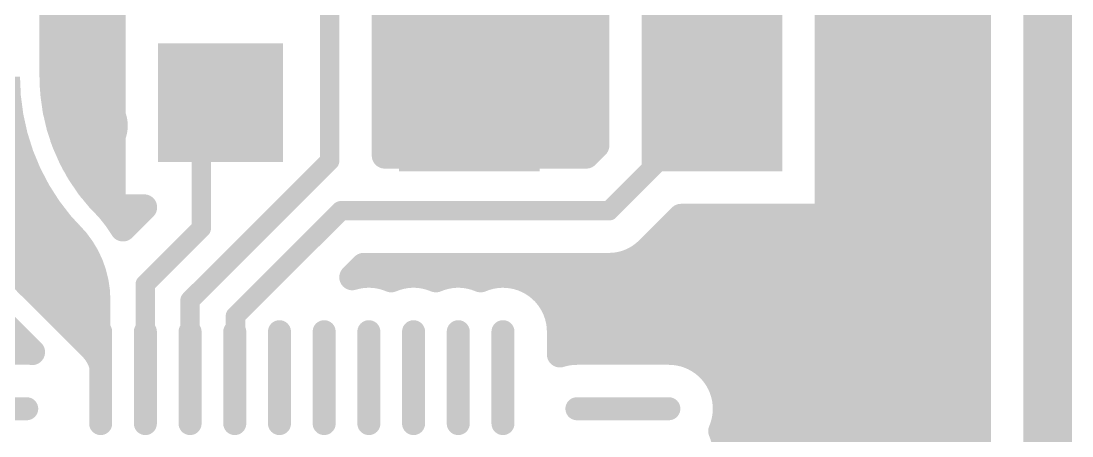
# Model space of a CAD drawing. Header units: inches. Extents: x 0 to 226, y 0 to 70.
# Drawn here: x 40.84 to 49.07, y 10.78 to 14.04 of the extents above; entities that cross this region are included whole.
import ezdxf

# ---------------------------------------------------------------- set-up
doc = ezdxf.new("R2010")
doc.units = ezdxf.units.IN
doc.layers.add('Keep-Out Layer', color=6, linetype='Continuous')
doc.layers.add('Top Layer', color=1, linetype='Continuous')

msp = doc.modelspace()

# ---------------------------------------------------------------- linework, layer by layer
at = {"layer": 'Keep-Out Layer'}
msp.add_lwpolyline([(48.88101983999999, 0, 0.3809999999999999, 0.3809999999999999, 0), (48.88101983999999, 24.8301002, 0.3809999999999999, 0.3809999999999999, 0)], format="xyseb", dxfattribs=at)
at = {"layer": 'Top Layer'}
for points in [[(47.17924016, 0.5460999999999999, 0.2032, 0.2032, 0), (47.17924016, 18.5064654, 0.2032, 0.2032, 0)], [(47.38244016, 0.5460999999999999, 0.2032, 0.2032, 0), (47.38244016, 18.5064654, 0.2032, 0.2032, 0)], [(47.58564016, 0.5460999999999999, 0.2032, 0.2032, 0), (47.58564016, 18.5064654, 0.2032, 0.2032, 0)], [(47.78884016, 0.5460999999999999, 0.2032, 0.2032, 0), (47.78884016, 18.5064654, 0.2032, 0.2032, 0)], [(47.99204016, 0.5460999999999999, 0.2032, 0.2032, 0), (47.99204016, 18.5064654, 0.2032, 0.2032, 0)], [(48.19524016, 0.5460999999999999, 0.2032, 0.2032, 0), (48.19524016, 18.5064654, 0.2032, 0.2032, 0)], [(48.33491984, 0.5460999999999999, 0.2032, 0.2032, 0), (48.33491984, 18.5064654, 0.2032, 0.2032, 0)], [(41.28644016, 12.87115028, 0.2032, 0.2032, 0), (41.28644016, 18.25247048, 0.2032, 0.2032, 0)], [(41.48964016, 12.60598698, 0.2032, 0.2032, 0), (41.48964016, 18.25247048, 0.2032, 0.2032, 0)], [(41.088564, 13.59946226, 0.2032, 0.2032, 0), (41.088564, 17.5013239, 0.2032, 0.2032, 0)], [(45.14724016, 12.9805303, 0.2032, 0.2032, 0), (45.14724016, 15.14282214, 0.2032, 0.2032, 0)], [(44.94404016, 12.9805303, 0.2032, 0.2032, 0), (44.94404016, 14.93962214, 0.2032, 0.2032, 0)], [(44.13124016, 12.9805303, 0.2032, 0.2032, 0), (44.13124016, 14.80145376, 0.2032, 0.2032, 0)], [(44.33444016, 12.9805303, 0.2032, 0.2032, 0), (44.33444016, 14.80145376, 0.2032, 0.2032, 0)], [(44.53764016, 12.9805303, 0.2032, 0.2032, 0), (44.53764016, 14.80145376, 0.2032, 0.2032, 0)], [(44.74084016, 12.9805303, 0.2032, 0.2032, 0), (44.74084016, 14.80145376, 0.2032, 0.2032, 0)], [(43.92804015999999, 12.9805303, 0.2032, 0.2032, 0), (43.92804015999999, 14.6575018, 0.2032, 0.2032, 0)], [(43.25876032, 12.9393569, 0.1524, 0.1524, 0), (43.25876032, 14.5988786, 0.1524, 0.1524, 0)], [(45.34746836, 13.05970972, 0.2032, 0.2032, 0), (45.34746836, 14.51265576, 0.2032, 0.2032, 0)], [(47.15867124, 12.50145328, 0.2032, 0.2032, 0), (47.15867124, 14.51265576, 0.2032, 0.2032, 0)], [(43.69056032, 12.9805303, 0.2032, 0.2032, 0), (43.69056032, 14.42002196, 0.2032, 0.2032, 0)], [(43.72484016, 12.9805303, 0.2032, 0.2032, 0), (43.72484016, 14.4543018, 0.2032, 0.2032, 0)], [(41.55948507999999, 12.5756543, 0.2032, 0.2032, 0), (41.55948507999999, 14.21685498, 0.2032, 0.2032, 0)], [(41.088564, 13.93366784, 0.2032, 0.2032, 0), (41.55948507999999, 13.93366784, 0.2032, 0.2032, 0)], [(43.69056032, 13.93366784, 0.2032, 0.2032, 0), (45.34746836, 13.93366784, 0.2032, 0.2032, 0)], [(47.15867124, 13.93366784, 0.2032, 0.2032, 0), (48.33491984, 13.93366784, 0.2032, 0.2032, 0)], [(41.0790644, 12.15069198, 0.7111999999999999, 0.7111999999999999, -0.198912367379658), (40.478964, 13.59946226, 0.7111999999999999, 0.7111999999999999, 0)], [(41.088564, 13.73046784, 0.2032, 0.2032, 0), (41.55948507999999, 13.73046784, 0.2032, 0.2032, 0)], [(43.69056032, 13.73046784, 0.2032, 0.2032, 0), (45.34746836, 13.73046784, 0.2032, 0.2032, 0)], [(47.15867124, 13.73046784, 0.2032, 0.2032, 0), (48.33491984, 13.73046784, 0.2032, 0.2032, 0)], [(41.45995518, 12.63450864, 0.2032, 0.2032, -0.1857972261718146), (41.088564, 13.59946226, 0.2032, 0.2032, 0)], [(41.09037502, 13.52726784, 0.2032, 0.2032, 0), (41.55948507999999, 13.52726784, 0.2032, 0.2032, 0)], [(43.69056032, 13.52726784, 0.2032, 0.2032, 0), (45.34746836, 13.52726784, 0.2032, 0.2032, 0)], [(47.15867124, 13.52726784, 0.2032, 0.2032, 0), (48.33491984, 13.52726784, 0.2032, 0.2032, 0)], [(41.11515779999999, 13.32406784, 0.2032, 0.2032, 0), (41.55948507999999, 13.32406784, 0.2032, 0.2032, 0)], [(42.25415984, 13.11832784, 0.1524, 0.1524, 0), (42.50521344, 13.36938144, 0.1524, 0.1524, 0)], [(43.69056032, 13.32406784, 0.2032, 0.2032, 0), (45.34746836, 13.32406784, 0.2032, 0.2032, 0)], [(45.44714558, 12.5487303, 0.1524, 0.1524, 0), (46.2530698, 13.35465452, 0.1524, 0.1524, 0)], [(46.2530698, 13.35465452, 0.1524, 0.1524, 0), (46.25307488, 13.35465452, 0.1524, 0.1524, 0)], [(47.15867124, 13.32406784, 0.2032, 0.2032, 0), (48.33491984, 13.32406784, 0.2032, 0.2032, 0)], [(41.1704663, 13.12086784, 0.2032, 0.2032, 0), (41.55948507999999, 13.12086784, 0.2032, 0.2032, 0)], [(42.25415984, 12.41237294, 0.1524, 0.1524, 0), (42.25415984, 13.11832784, 0.1524, 0.1524, 0)], [(43.69056032, 13.12086784, 0.2032, 0.2032, 0), (45.34746836, 13.12086784, 0.2032, 0.2032, 0)], [(47.15867124, 13.12086784, 0.2032, 0.2032, 0), (48.33491984, 13.12086784, 0.2032, 0.2032, 0)], [(45.26828894, 12.9805303, 0.2032, 0.2032, 0), (45.34746836, 13.05970972, 0.2032, 0.2032, 0)], [(41.26029594, 12.91766784, 0.2032, 0.2032, 0), (41.55948507999999, 12.91766784, 0.2032, 0.2032, 0)], [(42.16614884, 11.84674542, 0.1524, 0.1524, 0), (43.25876032, 12.9393569, 0.1524, 0.1524, 0)], [(43.69056032, 12.9805303, 0.2032, 0.2032, 0), (45.26828894, 12.9805303, 0.2032, 0.2032, 0)], [(47.15867124, 12.91766784, 0.2032, 0.2032, 0), (48.33491984, 12.91766784, 0.2032, 0.2032, 0)], [(41.39280773999999, 12.71446784, 0.2032, 0.2032, 0), (41.55948507999999, 12.71446784, 0.2032, 0.2032, 0)], [(47.15867124, 12.71446784, 0.2032, 0.2032, 0), (48.33491984, 12.71446784, 0.2032, 0.2032, 0)], [(41.47827112, 12.61752874, 0.2032, 0.2032, -0.06096700548078682), (41.6407981, 12.40966784, 0.2032, 0.2032, 0)], [(41.55948507999999, 12.5756543, 0.2032, 0.2032, 0), (41.80678456, 12.5756543, 0.2032, 0.2032, 0)], [(41.6407981, 12.40966784, 0.2032, 0.2032, 0), (41.80678456, 12.5756543, 0.2032, 0.2032, 0)], [(41.69284016, 12.4617099, 0.2032, 0.2032, 0), (41.69284016, 12.5756543, 0.2032, 0.2032, 0)], [(41.57151706, 12.51126784, 0.2032, 0.2032, 0), (41.7423981, 12.51126784, 0.2032, 0.2032, 0)], [(42.52142626, 11.7234589, 0.1524, 0.1524, 0), (43.34669766, 12.5487303, 0.1524, 0.1524, 0)], [(43.34669766, 12.5487303, 0.1524, 0.1524, 0), (45.44714558, 12.5487303, 0.1524, 0.1524, 0)], [(45.75296158, 12.24388966, 0.2032, 0.2032, 0), (46.0105252, 12.50145328, 0.2032, 0.2032, 0)], [(46.0105252, 12.50145328, 0.2032, 0.2032, 0), (47.15867124, 12.50145328, 0.2032, 0.2032, 0)], [(46.16324016, 11.36771412, 0.2032, 0.2032, 0), (46.16324016, 12.50145328, 0.2032, 0.2032, 0)], [(46.36644016, 0.5460999999999999, 0.2032, 0.2032, 0), (46.36644016, 12.50145328, 0.2032, 0.2032, 0)], [(46.56964016, 0.5460999999999999, 0.2032, 0.2032, 0), (46.56964016, 12.50145328, 0.2032, 0.2032, 0)], [(46.77284016, 0.5460999999999999, 0.2032, 0.2032, 0), (46.77284016, 12.50145328, 0.2032, 0.2032, 0)], [(46.97604016, 0.5460999999999999, 0.2032, 0.2032, 0), (46.97604016, 12.50145328, 0.2032, 0.2032, 0)], [(47.15867124, 12.51126784, 0.2032, 0.2032, 0), (48.33491984, 12.51126784, 0.2032, 0.2032, 0)], [(45.96004016, 11.44089914, 0.2032, 0.2032, 0), (45.96004016, 12.45096824, 0.2032, 0.2032, 0)], [(41.24478415999999, 12.38404178, 0.1524, 0.1524, -0.198912367379658), (41.46615024, 11.84961562, 0.1524, 0.1524, 0)], [(41.81614954, 11.97436264, 0.1524, 0.1524, 0), (42.25415984, 12.41237294, 0.1524, 0.1524, 0)], [(45.75296158, 12.24388966, 0.2032, 0.2032, -0.1993267855441518), (45.44714558, 12.1169303, 0.2032, 0.2032, 0)], [(45.7524739, 12.24340198, 0.2032, 0.2032, -0.198912367379658), (45.44714558, 12.1169303, 0.2032, 0.2032, 0)], [(45.75684016, 11.44316736, 0.2032, 0.2032, 0), (45.75684016, 12.24776824, 0.2032, 0.2032, 0)], [(45.81713976, 12.30806784, 0.2032, 0.2032, 0), (48.33491984, 12.30806784, 0.2032, 0.2032, 0)], [(40.94849824, 12.11617846, 0.1524, 0.1524, 0), (41.21352946, 11.85114724, 0.1524, 0.1524, 0)], [(41.0790644, 12.15069198, 0.1524, 0.1524, 0), (41.2307024, 11.99905398, 0.1524, 0.1524, 0)], [(41.2517336, 12.12169026, 0.1524, 0.1524, -0.198912367379658), (41.46615024, 11.60404334, 0.1524, 0.1524, 0)], [(43.43609296, 12.02746896, 0.2032, 0.2032, 0), (43.5255543, 12.1169303, 0.2032, 0.2032, 0)], [(43.51349184, 12.10486784, 0.2032, 0.2032, 0), (48.33491984, 12.10486784, 0.2032, 0.2032, 0)], [(43.5255543, 12.1169303, 0.2032, 0.2032, 0), (45.44714558, 12.1169303, 0.2032, 0.2032, 0)], [(43.72484016, 12.0176544, 0.2032, 0.2032, 0), (43.72484016, 12.1169303, 0.2032, 0.2032, 0)], [(44.13124016, 12.02595766, 0.2032, 0.2032, 0), (44.13124016, 12.1169303, 0.2032, 0.2032, 0)], [(44.53764016, 12.03989972, 0.2032, 0.2032, 0), (44.53764016, 12.1169303, 0.2032, 0.2032, 0)], [(44.74084016, 12.02906662, 0.2032, 0.2032, 0), (44.74084016, 12.1169303, 0.2032, 0.2032, 0)], [(44.94404016, 11.90300388, 0.2032, 0.2032, 0), (44.94404016, 12.1169303, 0.2032, 0.2032, 0)], [(45.14724016, 11.44058418, 0.2032, 0.2032, 0), (45.14724016, 12.1169303, 0.2032, 0.2032, 0)], [(45.35044016, 11.44316736, 0.2032, 0.2032, 0), (45.35044016, 12.1169303, 0.2032, 0.2032, 0)], [(45.55364016, 11.44316736, 0.2032, 0.2032, 0), (45.55364016, 12.13026784, 0.2032, 0.2032, 0)], [(40.79156688, 12.04572902, 0.1524, 0.1524, 0), (41.374314, 11.4629819, 0.1524, 0.1524, 0)], [(40.959532, 12.04450728, 0.1524, 0.1524, 0), (41.2564072, 11.74763208, 0.1524, 0.1524, 0)], [(43.43609296, 12.02746896, 0.2032, 0.2032, -0.176749268592899), (43.74114695999999, 12.01106818, 0.2032, 0.2032, 0)], [(43.74114695999999, 12.01106818, 0.2032, 0.2032, -0.2045827865795275), (44.09114372, 12.01106818, 0.2032, 0.2032, 0)], [(44.09114372, 12.01106818, 0.2032, 0.2032, -0.2045827865795275), (44.44114556, 12.01106818, 0.2032, 0.2032, 0)], [(44.44114556, 12.01106818, 0.2032, 0.2032, -0.5380189141260412), (45.06174376, 11.60126966, 0.2032, 0.2032, 0)], [(41.2307024, 11.99905398, 0.1524, 0.1524, -0.198912367379658), (41.46615024, 11.43063246, 0.1524, 0.1524, 0)], [(41.81614954, 11.24126784, 0.1524, 0.1524, 0), (41.81614954, 11.97436264, 0.1524, 0.1524, 0)], [(44.94526444, 11.90166784, 0.2032, 0.2032, 0), (48.33491984, 11.90166784, 0.2032, 0.2032, 0)], [(41.21352946, 11.8511447, 0.1524, 0.1524, -0.198912367379658), (41.46615024, 11.24126784, 0.1524, 0.1524, 0)], [(41.46615024, 11.60404334, 0.1524, 0.1524, 0), (41.46615024, 11.84961562, 0.1524, 0.1524, 0)], [(42.16614884, 11.24126784, 0.1524, 0.1524, 0), (42.16614884, 11.84674542, 0.1524, 0.1524, 0)], [(40.68324604, 11.68707594, 0.2032, 0.2032, 0), (40.92913836, 11.44118362, 0.2032, 0.2032, 0)], [(41.2564072, 11.74763208, 0.1524, 0.1524, -0.198912367379658), (41.46615024, 11.24126784, 0.1524, 0.1524, 0)], [(42.52142626, 11.24654596, 0.1524, 0.1524, 0), (42.52142626, 11.7234589, 0.1524, 0.1524, 0)], [(45.0510148, 11.69846784, 0.2032, 0.2032, 0), (48.33491984, 11.69846784, 0.2032, 0.2032, 0)], [(41.46615024, 10.88126856, 0.17999964, 0.17999964, 0), (41.46615024, 11.60126712, 0.17999964, 0.17999964, 0)], [(41.81614954, 10.88126856, 0.17999964, 0.17999964, 0), (41.81614954, 11.60126712, 0.17999964, 0.17999964, 0)], [(42.16614884, 10.88126856, 0.17999964, 0.17999964, 0), (42.16614884, 11.60126712, 0.17999964, 0.17999964, 0)], [(42.51614814, 10.88126856, 0.17999964, 0.17999964, 0), (42.51614814, 11.60126712, 0.17999964, 0.17999964, 0)], [(42.86614743999999, 10.88126856, 0.17999964, 0.17999964, 0), (42.86614743999999, 11.60126712, 0.17999964, 0.17999964, 0)], [(43.21614674, 10.88126856, 0.17999964, 0.17999964, 0), (43.21614674, 11.60126712, 0.17999964, 0.17999964, 0)], [(43.56614604, 10.88126856, 0.17999964, 0.17999964, 0), (43.56614604, 11.60126712, 0.17999964, 0.17999964, 0)], [(43.91614534, 10.88126856, 0.17999964, 0.17999964, 0), (43.91614534, 11.60126712, 0.17999964, 0.17999964, 0)], [(44.26614463999999, 10.88126856, 0.17999964, 0.17999964, 0), (44.26614463999999, 11.60126712, 0.17999964, 0.17999964, 0)], [(44.61614393999999, 10.88126856, 0.17999964, 0.17999964, 0), (44.61614393999999, 11.60126712, 0.17999964, 0.17999964, 0)], [(45.06174376, 11.42273052, 0.2032, 0.2032, 0), (45.06174376, 11.60126966, 0.2032, 0.2032, 0)], [(41.46615024, 11.43063246, 0.1524, 0.1524, 0), (41.46615024, 11.60404334, 0.1524, 0.1524, 0)], [(39.36575058, 11.49526784, 0.2032, 0.2032, 0), (40.87505414, 11.49526784, 0.2032, 0.2032, 0)], [(40.62947932, 11.44316736, 0.2032, 0.2032, 0), (40.88714453999999, 11.44316736, 0.2032, 0.2032, 0)], [(41.374314, 11.4629819, 0.1524, 0.1524, 0), (41.37437749999999, 11.4629184, 0.1524, 0.1524, 0)], [(41.374314, 11.4629819, 0.1524, 0.1524, -7.14602915895676e-05), (41.37437749999999, 11.4629184, 0.1524, 0.1524, 0)], [(41.37437749999999, 11.4629184, 0.1524, 0.1524, -0.1988364460188067), (41.46615024, 11.24126784, 0.1524, 0.1524, 0)], [(45.06174376, 11.49526784, 0.2032, 0.2032, 0), (48.33491984, 11.49526784, 0.2032, 0.2032, 0)], [(45.06174376, 11.42273052, 0.2032, 0.2032, -0.07615422015174254), (45.19514202, 11.44316736, 0.2032, 0.2032, 0)], [(45.19514202, 11.44316736, 0.2032, 0.2032, 0), (45.91514566, 11.44316736, 0.2032, 0.2032, 0)], [(45.91514566, 11.44316736, 0.2032, 0.2032, -0.4142135623730951), (46.36074548, 10.99756754, 0.2032, 0.2032, 0)], [(41.46615024, 11.24126784, 0.1524, 0.1524, 0), (41.46615024, 11.43063246, 0.1524, 0.1524, 0)], [(46.24955444, 11.29206784, 0.2032, 0.2032, 0), (48.33491984, 11.29206784, 0.2032, 0.2032, 0)], [(42.51614814, 11.24126784, 0.1524, 0.1524, 0), (42.52142626, 11.24654596, 0.1524, 0.1524, 0)], [(46.3512916, 11.08886784, 0.2032, 0.2032, 0), (48.33491984, 11.08886784, 0.2032, 0.2032, 0)], [(40.887142, 10.99756754, 0.17999964, 0.17999964, 0), (40.16714344, 10.99756754, 0.17999964, 0.17999964, 0)], [(45.19514456, 10.99756754, 0.17999964, 0.17999964, 0), (45.91514312, 10.99756754, 0.17999964, 0.17999964, 0)], [(46.36074548, 10.99756754, 0.2032, 0.2032, -0.1012428938695137), (46.32494418, 10.82256916, 0.2032, 0.2032, 0)], [(46.3464656, 10.88566784, 0.2032, 0.2032, 0), (48.33491984, 10.88566784, 0.2032, 0.2032, 0)], [(46.32494418, 10.82256916, 0.2032, 0.2032, -0.1012428938695139), (46.36074548, 10.64756824, 0.2032, 0.2032, 0)], [(46.35937642, 10.68246784, 0.2032, 0.2032, 0), (48.33491984, 10.68246784, 0.2032, 0.2032, 0)]]:
    msp.add_lwpolyline(points, format="xyseb", dxfattribs=at)
for points in [[(41.17037232, 14.03617716, 0.3048, 0.3048, 1), (41.47517232, 14.03617716, 0.3048, 0.3048, 1)], [(45.29666836, 14.13686784, 0.1016, 0.1016, 1), (45.39826836, 14.13686784, 0.1016, 0.1016, 1)], [(47.10787123999999, 14.13686784, 0.1016, 0.1016, 1), (47.20947124, 14.13686784, 0.1016, 0.1016, 1)], [(41.037764, 13.93366784, 0.1016, 0.1016, 1), (41.139364, 13.93366784, 0.1016, 0.1016, 1)], [(41.50868508, 13.93366784, 0.1016, 0.1016, 1), (41.61028508, 13.93366784, 0.1016, 0.1016, 1)], [(43.63976032, 13.93366784, 0.1016, 0.1016, 1), (43.74136032, 13.93366784, 0.1016, 0.1016, 1)], [(45.29666836, 13.93366784, 0.1016, 0.1016, 1), (45.39826836, 13.93366784, 0.1016, 0.1016, 1)], [(47.10787123999999, 13.93366784, 0.1016, 0.1016, 1), (47.20947124, 13.93366784, 0.1016, 0.1016, 1)], [(48.28411984, 13.93366784, 0.1016, 0.1016, 1), (48.38571983999999, 13.93366784, 0.1016, 0.1016, 1)], [(41.037764, 13.73046784, 0.1016, 0.1016, 1), (41.139364, 13.73046784, 0.1016, 0.1016, 1)], [(41.50868508, 13.73046784, 0.1016, 0.1016, 1), (41.61028508, 13.73046784, 0.1016, 0.1016, 1)], [(43.63976032, 13.73046784, 0.1016, 0.1016, 1), (43.74136032, 13.73046784, 0.1016, 0.1016, 1)], [(45.29666836, 13.73046784, 0.1016, 0.1016, 1), (45.39826836, 13.73046784, 0.1016, 0.1016, 1)], [(47.10787123999999, 13.73046784, 0.1016, 0.1016, 1), (47.20947124, 13.73046784, 0.1016, 0.1016, 1)], [(48.28411984, 13.73046784, 0.1016, 0.1016, 1), (48.38571983999999, 13.73046784, 0.1016, 0.1016, 1)], [(41.037764, 13.59946226, 0.1016, 0.1016, 1), (41.139364, 13.59946226, 0.1016, 0.1016, 1)], [(41.037764, 13.59946226, 0.1016, 0.1016, 1), (41.139364, 13.59946226, 0.1016, 0.1016, 1)], [(41.03957501999999, 13.52726784, 0.1016, 0.1016, 1), (41.14117502, 13.52726784, 0.1016, 0.1016, 1)], [(41.50868508, 13.52726784, 0.1016, 0.1016, 1), (41.61028508, 13.52726784, 0.1016, 0.1016, 1)], [(43.63976032, 13.52726784, 0.1016, 0.1016, 1), (43.74136032, 13.52726784, 0.1016, 0.1016, 1)], [(45.29666836, 13.52726784, 0.1016, 0.1016, 1), (45.39826836, 13.52726784, 0.1016, 0.1016, 1)], [(47.10787123999999, 13.52726784, 0.1016, 0.1016, 1), (47.20947124, 13.52726784, 0.1016, 0.1016, 1)], [(47.2874848, 13.30440824, 0.3048, 0.3048, 1), (47.5922848, 13.30440824, 0.3048, 0.3048, 1)], [(48.28411984, 13.52726784, 0.1016, 0.1016, 1), (48.38571983999999, 13.52726784, 0.1016, 0.1016, 1)], [(41.22117231999999, 13.21526186, 0.3048, 0.3048, 1), (41.52597231999999, 13.21526186, 0.3048, 0.3048, 1)], [(41.0643578, 13.32406784, 0.1016, 0.1016, 1), (41.16595779999999, 13.32406784, 0.1016, 0.1016, 1)], [(41.50868508, 13.32406784, 0.1016, 0.1016, 1), (41.61028508, 13.32406784, 0.1016, 0.1016, 1)], [(42.46711344, 13.36938144, 0.0762, 0.0762, 1), (42.54331344, 13.36938144, 0.0762, 0.0762, 1)], [(43.63976032, 13.32406784, 0.1016, 0.1016, 1), (43.74136032, 13.32406784, 0.1016, 0.1016, 1)], [(45.29666836, 13.32406784, 0.1016, 0.1016, 1), (45.39826836, 13.32406784, 0.1016, 0.1016, 1)], [(46.2149698, 13.35465452, 0.0762, 0.0762, 1), (46.2911698, 13.35465452, 0.0762, 0.0762, 1)], [(46.2149698, 13.35465452, 0.0762, 0.0762, 1), (46.2911698, 13.35465452, 0.0762, 0.0762, 1)], [(46.21497488, 13.35465452, 0.0762, 0.0762, 1), (46.29117488, 13.35465452, 0.0762, 0.0762, 1)], [(47.10787123999999, 13.32406784, 0.1016, 0.1016, 1), (47.20947124, 13.32406784, 0.1016, 0.1016, 1)], [(48.28411984, 13.32406784, 0.1016, 0.1016, 1), (48.38571983999999, 13.32406784, 0.1016, 0.1016, 1)], [(41.1196663, 13.12086784, 0.1016, 0.1016, 1), (41.2212663, 13.12086784, 0.1016, 0.1016, 1)], [(41.50868508, 13.12086784, 0.1016, 0.1016, 1), (41.61028508, 13.12086784, 0.1016, 0.1016, 1)], [(42.21605984, 13.11832784, 0.0762, 0.0762, 1), (42.29225983999999, 13.11832784, 0.0762, 0.0762, 1)], [(42.21605984, 13.11832784, 0.0762, 0.0762, 1), (42.29225983999999, 13.11832784, 0.0762, 0.0762, 1)], [(43.63976032, 13.12086784, 0.1016, 0.1016, 1), (43.74136032, 13.12086784, 0.1016, 0.1016, 1)], [(45.29666836, 13.12086784, 0.1016, 0.1016, 1), (45.39826836, 13.12086784, 0.1016, 0.1016, 1)], [(47.10787123999999, 13.12086784, 0.1016, 0.1016, 1), (47.20947124, 13.12086784, 0.1016, 0.1016, 1)], [(48.28411984, 13.12086784, 0.1016, 0.1016, 1), (48.38571983999999, 13.12086784, 0.1016, 0.1016, 1)], [(45.29666836, 13.05970972, 0.1016, 0.1016, 1), (45.39826836, 13.05970972, 0.1016, 0.1016, 1)], [(45.29666836, 13.05970972, 0.1016, 0.1016, 1), (45.39826836, 13.05970972, 0.1016, 0.1016, 1)], [(41.20949594, 12.91766784, 0.1016, 0.1016, 1), (41.31109593999999, 12.91766784, 0.1016, 0.1016, 1)], [(41.50868508, 12.91766784, 0.1016, 0.1016, 1), (41.61028508, 12.91766784, 0.1016, 0.1016, 1)], [(43.22066032, 12.9393569, 0.0762, 0.0762, 1), (43.29686031999999, 12.9393569, 0.0762, 0.0762, 1)], [(43.22066032, 12.9393569, 0.0762, 0.0762, 1), (43.29686031999999, 12.9393569, 0.0762, 0.0762, 1)], [(43.63976032, 12.9805303, 0.1016, 0.1016, 1), (43.74136032, 12.9805303, 0.1016, 0.1016, 1)], [(43.63976032, 12.9805303, 0.1016, 0.1016, 1), (43.74136032, 12.9805303, 0.1016, 0.1016, 1)], [(43.67404016, 12.9805303, 0.1016, 0.1016, 1), (43.77564015999999, 12.9805303, 0.1016, 0.1016, 1)], [(43.87724016, 12.9805303, 0.1016, 0.1016, 1), (43.97884016, 12.9805303, 0.1016, 0.1016, 1)], [(44.08044015999999, 12.9805303, 0.1016, 0.1016, 1), (44.18204016, 12.9805303, 0.1016, 0.1016, 1)], [(44.28364016, 12.9805303, 0.1016, 0.1016, 1), (44.38524016, 12.9805303, 0.1016, 0.1016, 1)], [(44.48684016, 12.9805303, 0.1016, 0.1016, 1), (44.58844016, 12.9805303, 0.1016, 0.1016, 1)], [(44.69004016, 12.9805303, 0.1016, 0.1016, 1), (44.79164016, 12.9805303, 0.1016, 0.1016, 1)], [(44.89324016, 12.9805303, 0.1016, 0.1016, 1), (44.99484016, 12.9805303, 0.1016, 0.1016, 1)], [(45.09644016, 12.9805303, 0.1016, 0.1016, 1), (45.19804016, 12.9805303, 0.1016, 0.1016, 1)], [(45.21748894, 12.9805303, 0.1016, 0.1016, 1), (45.31908894, 12.9805303, 0.1016, 0.1016, 1)], [(45.21748894, 12.9805303, 0.1016, 0.1016, 1), (45.31908894, 12.9805303, 0.1016, 0.1016, 1)], [(47.10787123999999, 12.91766784, 0.1016, 0.1016, 1), (47.20947124, 12.91766784, 0.1016, 0.1016, 1)], [(48.28411984, 12.91766784, 0.1016, 0.1016, 1), (48.38571983999999, 12.91766784, 0.1016, 0.1016, 1)], [(41.23564016, 12.87115028, 0.1016, 0.1016, 1), (41.33724016, 12.87115028, 0.1016, 0.1016, 1)], [(41.34200774, 12.71446784, 0.1016, 0.1016, 1), (41.44360774, 12.71446784, 0.1016, 0.1016, 1)], [(41.50868508, 12.71446784, 0.1016, 0.1016, 1), (41.61028508, 12.71446784, 0.1016, 0.1016, 1)], [(47.10787123999999, 12.71446784, 0.1016, 0.1016, 1), (47.20947124, 12.71446784, 0.1016, 0.1016, 1)], [(48.28411984, 12.71446784, 0.1016, 0.1016, 1), (48.38571983999999, 12.71446784, 0.1016, 0.1016, 1)], [(41.40915518, 12.63450864, 0.1016, 0.1016, 1), (41.51075518, 12.63450864, 0.1016, 0.1016, 1)], [(41.42747112, 12.61752874, 0.1016, 0.1016, 1), (41.52907112, 12.61752874, 0.1016, 0.1016, 1)], [(41.43884016, 12.60598698, 0.1016, 0.1016, 1), (41.54044016, 12.60598698, 0.1016, 0.1016, 1)], [(41.50868508, 12.5756543, 0.1016, 0.1016, 1), (41.61028508, 12.5756543, 0.1016, 0.1016, 1)], [(41.50868508, 12.5756543, 0.1016, 0.1016, 1), (41.61028508, 12.5756543, 0.1016, 0.1016, 1)], [(41.64204016, 12.5756543, 0.1016, 0.1016, 1), (41.74364016, 12.5756543, 0.1016, 0.1016, 1)], [(41.75598456, 12.5756543, 0.1016, 0.1016, 1), (41.85758456, 12.5756543, 0.1016, 0.1016, 1)], [(41.75598456, 12.5756543, 0.1016, 0.1016, 1), (41.85758456, 12.5756543, 0.1016, 0.1016, 1)], [(41.52071706, 12.51126784, 0.1016, 0.1016, 1), (41.62231705999999, 12.51126784, 0.1016, 0.1016, 1)], [(41.69159809999999, 12.51126784, 0.1016, 0.1016, 1), (41.7931981, 12.51126784, 0.1016, 0.1016, 1)], [(43.30859766, 12.5487303, 0.0762, 0.0762, 1), (43.38479766, 12.5487303, 0.0762, 0.0762, 1)], [(43.30859766, 12.5487303, 0.0762, 0.0762, 1), (43.38479766, 12.5487303, 0.0762, 0.0762, 1)], [(45.40904558, 12.5487303, 0.0762, 0.0762, 1), (45.48524558, 12.5487303, 0.0762, 0.0762, 1)], [(45.40904558, 12.5487303, 0.0762, 0.0762, 1), (45.48524558, 12.5487303, 0.0762, 0.0762, 1)], [(45.9597252, 12.50145328, 0.1016, 0.1016, 1), (46.0613252, 12.50145328, 0.1016, 0.1016, 1)], [(45.9597252, 12.50145328, 0.1016, 0.1016, 1), (46.0613252, 12.50145328, 0.1016, 0.1016, 1)], [(46.11244016, 12.50145328, 0.1016, 0.1016, 1), (46.21404016, 12.50145328, 0.1016, 0.1016, 1)], [(46.31564016, 12.50145328, 0.1016, 0.1016, 1), (46.41724016, 12.50145328, 0.1016, 0.1016, 1)], [(46.51884016, 12.50145328, 0.1016, 0.1016, 1), (46.62044016, 12.50145328, 0.1016, 0.1016, 1)], [(46.72204016, 12.50145328, 0.1016, 0.1016, 1), (46.82364016, 12.50145328, 0.1016, 0.1016, 1)], [(46.92524016, 12.50145328, 0.1016, 0.1016, 1), (47.02684016, 12.50145328, 0.1016, 0.1016, 1)], [(47.10787123999999, 12.51126784, 0.1016, 0.1016, 1), (47.20947124, 12.51126784, 0.1016, 0.1016, 1)], [(47.10787123999999, 12.50145328, 0.1016, 0.1016, 1), (47.20947124, 12.50145328, 0.1016, 0.1016, 1)], [(47.10787123999999, 12.50145328, 0.1016, 0.1016, 1), (47.20947124, 12.50145328, 0.1016, 0.1016, 1)], [(48.28411984, 12.51126784, 0.1016, 0.1016, 1), (48.38571983999999, 12.51126784, 0.1016, 0.1016, 1)], [(41.5899981, 12.40966784, 0.1016, 0.1016, 1), (41.69159809999999, 12.40966784, 0.1016, 0.1016, 1)], [(41.5899981, 12.40966784, 0.1016, 0.1016, 1), (41.69159809999999, 12.40966784, 0.1016, 0.1016, 1)], [(41.64204016, 12.4617099, 0.1016, 0.1016, 1), (41.74364016, 12.4617099, 0.1016, 0.1016, 1)], [(45.90924016, 12.45096824, 0.1016, 0.1016, 1), (46.01084016, 12.45096824, 0.1016, 0.1016, 1)], [(40.9012644, 12.15069198, 0.3556, 0.3556, 1), (41.2568644, 12.15069198, 0.3556, 0.3556, 1)], [(41.20668415999999, 12.38404178, 0.0762, 0.0762, 1), (41.28288416, 12.38404178, 0.0762, 0.0762, 1)], [(42.21605984, 12.41237294, 0.0762, 0.0762, 1), (42.29225983999999, 12.41237294, 0.0762, 0.0762, 1)], [(42.21605984, 12.41237294, 0.0762, 0.0762, 1), (42.29225983999999, 12.41237294, 0.0762, 0.0762, 1)], [(45.7016739, 12.24340198, 0.1016, 0.1016, 1), (45.8032739, 12.24340198, 0.1016, 0.1016, 1)], [(45.70216158, 12.24388966, 0.1016, 0.1016, 1), (45.80376157999999, 12.24388966, 0.1016, 0.1016, 1)], [(45.70216158, 12.24388966, 0.1016, 0.1016, 1), (45.80376157999999, 12.24388966, 0.1016, 0.1016, 1)], [(45.70604016, 12.24776824, 0.1016, 0.1016, 1), (45.80764016, 12.24776824, 0.1016, 0.1016, 1)], [(45.76633976, 12.30806784, 0.1016, 0.1016, 1), (45.86793976, 12.30806784, 0.1016, 0.1016, 1)], [(48.28411984, 12.30806784, 0.1016, 0.1016, 1), (48.38571983999999, 12.30806784, 0.1016, 0.1016, 1)], [(47.68295264, 12.0043829, 0.3048, 0.3048, 1), (47.98775264, 12.0043829, 0.3048, 0.3048, 1)], [(40.91039824, 12.11617846, 0.0762, 0.0762, 1), (40.98659823999999, 12.11617846, 0.0762, 0.0762, 1)], [(41.04096439999999, 12.15069198, 0.0762, 0.0762, 1), (41.1171644, 12.15069198, 0.0762, 0.0762, 1)], [(41.2136336, 12.12169026, 0.0762, 0.0762, 1), (41.28983359999999, 12.12169026, 0.0762, 0.0762, 1)], [(43.46269184, 12.10486784, 0.1016, 0.1016, 1), (43.56429184, 12.10486784, 0.1016, 0.1016, 1)], [(43.47475429999999, 12.1169303, 0.1016, 0.1016, 1), (43.5763543, 12.1169303, 0.1016, 0.1016, 1)], [(43.47475429999999, 12.1169303, 0.1016, 0.1016, 1), (43.5763543, 12.1169303, 0.1016, 0.1016, 1)], [(43.67404016, 12.1169303, 0.1016, 0.1016, 1), (43.77564015999999, 12.1169303, 0.1016, 0.1016, 1)], [(44.08044015999999, 12.1169303, 0.1016, 0.1016, 1), (44.18204016, 12.1169303, 0.1016, 0.1016, 1)], [(44.48684016, 12.1169303, 0.1016, 0.1016, 1), (44.58844016, 12.1169303, 0.1016, 0.1016, 1)], [(44.69004016, 12.1169303, 0.1016, 0.1016, 1), (44.79164016, 12.1169303, 0.1016, 0.1016, 1)], [(44.89324016, 12.1169303, 0.1016, 0.1016, 1), (44.99484016, 12.1169303, 0.1016, 0.1016, 1)], [(45.09644016, 12.1169303, 0.1016, 0.1016, 1), (45.19804016, 12.1169303, 0.1016, 0.1016, 1)], [(45.29964016, 12.1169303, 0.1016, 0.1016, 1), (45.40124016, 12.1169303, 0.1016, 0.1016, 1)], [(45.39634558, 12.1169303, 0.1016, 0.1016, 1), (45.49794558, 12.1169303, 0.1016, 0.1016, 1)], [(45.39634558, 12.1169303, 0.1016, 0.1016, 1), (45.49794558, 12.1169303, 0.1016, 0.1016, 1)], [(45.39634558, 12.1169303, 0.1016, 0.1016, 1), (45.49794558, 12.1169303, 0.1016, 0.1016, 1)], [(45.50284016, 12.13026784, 0.1016, 0.1016, 1), (45.60444016, 12.13026784, 0.1016, 0.1016, 1)], [(45.61661184, 11.88866812, 0.3048, 0.3048, 1), (45.92141184, 11.88866812, 0.3048, 0.3048, 1)], [(48.28411984, 12.10486784, 0.1016, 0.1016, 1), (48.38571983999999, 12.10486784, 0.1016, 0.1016, 1)], [(40.75346688, 12.04572902, 0.0762, 0.0762, 1), (40.82966688, 12.04572902, 0.0762, 0.0762, 1)], [(40.921432, 12.04450728, 0.0762, 0.0762, 1), (40.997632, 12.04450728, 0.0762, 0.0762, 1)], [(43.38529295999999, 12.02746896, 0.1016, 0.1016, 1), (43.48689295999999, 12.02746896, 0.1016, 0.1016, 1)], [(43.38529295999999, 12.02746896, 0.1016, 0.1016, 1), (43.48689295999999, 12.02746896, 0.1016, 0.1016, 1)], [(43.67404016, 12.0176544, 0.1016, 0.1016, 1), (43.77564015999999, 12.0176544, 0.1016, 0.1016, 1)], [(43.69034696, 12.01106818, 0.1016, 0.1016, 1), (43.79194696, 12.01106818, 0.1016, 0.1016, 1)], [(43.69034696, 12.01106818, 0.1016, 0.1016, 1), (43.79194696, 12.01106818, 0.1016, 0.1016, 1)], [(44.04034372, 12.01106818, 0.1016, 0.1016, 1), (44.14194371999999, 12.01106818, 0.1016, 0.1016, 1)], [(44.04034372, 12.01106818, 0.1016, 0.1016, 1), (44.14194371999999, 12.01106818, 0.1016, 0.1016, 1)], [(44.08044015999999, 12.02595766, 0.1016, 0.1016, 1), (44.18204016, 12.02595766, 0.1016, 0.1016, 1)], [(44.39034556, 12.01106818, 0.1016, 0.1016, 1), (44.49194556, 12.01106818, 0.1016, 0.1016, 1)], [(44.39034556, 12.01106818, 0.1016, 0.1016, 1), (44.49194556, 12.01106818, 0.1016, 0.1016, 1)], [(44.48684016, 12.03989972, 0.1016, 0.1016, 1), (44.58844016, 12.03989972, 0.1016, 0.1016, 1)], [(44.69004016, 12.02906662, 0.1016, 0.1016, 1), (44.79164016, 12.02906662, 0.1016, 0.1016, 1)], [(46.679104, 11.84220136, 0.3048, 0.3048, 1), (46.983904, 11.84220136, 0.3048, 0.3048, 1)], [(41.1926024, 11.99905398, 0.0762, 0.0762, 1), (41.2688024, 11.99905398, 0.0762, 0.0762, 1)], [(41.1926024, 11.99905398, 0.0762, 0.0762, 1), (41.2688024, 11.99905398, 0.0762, 0.0762, 1)], [(41.77804954, 11.97436264, 0.0762, 0.0762, 1), (41.85424954, 11.97436264, 0.0762, 0.0762, 1)], [(41.77804954, 11.97436264, 0.0762, 0.0762, 1), (41.85424954, 11.97436264, 0.0762, 0.0762, 1)], [(44.89324016, 11.90300388, 0.1016, 0.1016, 1), (44.99484016, 11.90300388, 0.1016, 0.1016, 1)], [(44.89446443999999, 11.90166784, 0.1016, 0.1016, 1), (44.99606444, 11.90166784, 0.1016, 0.1016, 1)], [(48.28411984, 11.90166784, 0.1016, 0.1016, 1), (48.38571983999999, 11.90166784, 0.1016, 0.1016, 1)], [(41.17542946, 11.85114724, 0.0762, 0.0762, 1), (41.25162946, 11.85114724, 0.0762, 0.0762, 1)], [(41.17542946, 11.8511447, 0.0762, 0.0762, 1), (41.25162946, 11.8511447, 0.0762, 0.0762, 1)], [(41.42805024, 11.84961562, 0.0762, 0.0762, 1), (41.50425024, 11.84961562, 0.0762, 0.0762, 1)], [(41.42805024, 11.84961562, 0.0762, 0.0762, 1), (41.50425024, 11.84961562, 0.0762, 0.0762, 1)], [(42.12804884, 11.84674542, 0.0762, 0.0762, 1), (42.20424884, 11.84674542, 0.0762, 0.0762, 1)], [(42.12804884, 11.84674542, 0.0762, 0.0762, 1), (42.20424884, 11.84674542, 0.0762, 0.0762, 1)], [(41.2183072, 11.74763208, 0.0762, 0.0762, 1), (41.2945072, 11.74763208, 0.0762, 0.0762, 1)], [(41.2183072, 11.74763208, 0.0762, 0.0762, 1), (41.2945072, 11.74763208, 0.0762, 0.0762, 1)], [(42.48332626, 11.7234589, 0.0762, 0.0762, 1), (42.55952626, 11.7234589, 0.0762, 0.0762, 1)], [(42.48332626, 11.7234589, 0.0762, 0.0762, 1), (42.55952626, 11.7234589, 0.0762, 0.0762, 1)], [(45.0002148, 11.69846784, 0.1016, 0.1016, 1), (45.1018148, 11.69846784, 0.1016, 0.1016, 1)], [(48.28411984, 11.69846784, 0.1016, 0.1016, 1), (48.38571983999999, 11.69846784, 0.1016, 0.1016, 1)], [(41.4211516, 11.60126712, 0.08999982, 0.08999982, 1), (41.51114888, 11.60126712, 0.08999982, 0.08999982, 1)], [(41.7711509, 11.60126712, 0.08999982, 0.08999982, 1), (41.86114818, 11.60126712, 0.08999982, 0.08999982, 1)], [(42.1211502, 11.60126712, 0.08999982, 0.08999982, 1), (42.21114747999999, 11.60126712, 0.08999982, 0.08999982, 1)], [(42.4711495, 11.60126712, 0.08999982, 0.08999982, 1), (42.56114677999999, 11.60126712, 0.08999982, 0.08999982, 1)], [(42.8211488, 11.60126712, 0.08999982, 0.08999982, 1), (42.91114607999999, 11.60126712, 0.08999982, 0.08999982, 1)], [(43.1711481, 11.60126712, 0.08999982, 0.08999982, 1), (43.26114538, 11.60126712, 0.08999982, 0.08999982, 1)], [(43.5211474, 11.60126712, 0.08999982, 0.08999982, 1), (43.61114468, 11.60126712, 0.08999982, 0.08999982, 1)], [(43.8711467, 11.60126712, 0.08999982, 0.08999982, 1), (43.96114398, 11.60126712, 0.08999982, 0.08999982, 1)], [(44.221146, 11.60126712, 0.08999982, 0.08999982, 1), (44.31114328, 11.60126712, 0.08999982, 0.08999982, 1)], [(44.5711453, 11.60126712, 0.08999982, 0.08999982, 1), (44.66114258, 11.60126712, 0.08999982, 0.08999982, 1)], [(45.01094376, 11.60126966, 0.1016, 0.1016, 1), (45.11254376, 11.60126966, 0.1016, 0.1016, 1)], [(45.01094376, 11.60126966, 0.1016, 0.1016, 1), (45.11254376, 11.60126966, 0.1016, 0.1016, 1)], [(41.42805024, 11.60404334, 0.0762, 0.0762, 1), (41.50425024, 11.60404334, 0.0762, 0.0762, 1)], [(41.42805024, 11.60404334, 0.0762, 0.0762, 1), (41.50425024, 11.60404334, 0.0762, 0.0762, 1)], [(41.42805024, 11.60404334, 0.0762, 0.0762, 1), (41.50425024, 11.60404334, 0.0762, 0.0762, 1)], [(40.82425414, 11.49526784, 0.1016, 0.1016, 1), (40.92585414, 11.49526784, 0.1016, 0.1016, 1)], [(40.83634454, 11.44316736, 0.1016, 0.1016, 1), (40.93794454, 11.44316736, 0.1016, 0.1016, 1)], [(40.87833836, 11.44118362, 0.1016, 0.1016, 1), (40.97993836, 11.44118362, 0.1016, 0.1016, 1)], [(41.336214, 11.4629819, 0.0762, 0.0762, 1), (41.412414, 11.4629819, 0.0762, 0.0762, 1)], [(41.336214, 11.4629819, 0.0762, 0.0762, 1), (41.412414, 11.4629819, 0.0762, 0.0762, 1)], [(41.336214, 11.4629819, 0.0762, 0.0762, 1), (41.412414, 11.4629819, 0.0762, 0.0762, 1)], [(41.33627749999999, 11.4629184, 0.0762, 0.0762, 1), (41.4124775, 11.4629184, 0.0762, 0.0762, 1)], [(41.33627749999999, 11.4629184, 0.0762, 0.0762, 1), (41.4124775, 11.4629184, 0.0762, 0.0762, 1)], [(41.33627749999999, 11.4629184, 0.0762, 0.0762, 1), (41.4124775, 11.4629184, 0.0762, 0.0762, 1)], [(45.01094376, 11.49526784, 0.1016, 0.1016, 1), (45.11254376, 11.49526784, 0.1016, 0.1016, 1)], [(45.01094376, 11.42273052, 0.1016, 0.1016, 1), (45.11254376, 11.42273052, 0.1016, 0.1016, 1)], [(45.01094376, 11.42273052, 0.1016, 0.1016, 1), (45.11254376, 11.42273052, 0.1016, 0.1016, 1)], [(45.09644016, 11.44058418, 0.1016, 0.1016, 1), (45.19804016, 11.44058418, 0.1016, 0.1016, 1)], [(45.14434202, 11.44316736, 0.1016, 0.1016, 1), (45.24594201999999, 11.44316736, 0.1016, 0.1016, 1)], [(45.14434202, 11.44316736, 0.1016, 0.1016, 1), (45.24594201999999, 11.44316736, 0.1016, 0.1016, 1)], [(45.29964016, 11.44316736, 0.1016, 0.1016, 1), (45.40124016, 11.44316736, 0.1016, 0.1016, 1)], [(45.50284016, 11.44316736, 0.1016, 0.1016, 1), (45.60444016, 11.44316736, 0.1016, 0.1016, 1)], [(45.70604016, 11.44316736, 0.1016, 0.1016, 1), (45.80764016, 11.44316736, 0.1016, 0.1016, 1)], [(45.86434566, 11.44316736, 0.1016, 0.1016, 1), (45.96594566, 11.44316736, 0.1016, 0.1016, 1)], [(45.86434566, 11.44316736, 0.1016, 0.1016, 1), (45.96594566, 11.44316736, 0.1016, 0.1016, 1)], [(45.90924016, 11.44089914, 0.1016, 0.1016, 1), (46.01084016, 11.44089914, 0.1016, 0.1016, 1)], [(48.28411984, 11.49526784, 0.1016, 0.1016, 1), (48.38571983999999, 11.49526784, 0.1016, 0.1016, 1)], [(41.42805024, 11.43063246, 0.0762, 0.0762, 1), (41.50425024, 11.43063246, 0.0762, 0.0762, 1)], [(41.42805024, 11.43063246, 0.0762, 0.0762, 1), (41.50425024, 11.43063246, 0.0762, 0.0762, 1)], [(41.42805024, 11.43063246, 0.0762, 0.0762, 1), (41.50425024, 11.43063246, 0.0762, 0.0762, 1)], [(46.11244016, 11.36771412, 0.1016, 0.1016, 1), (46.21404016, 11.36771412, 0.1016, 0.1016, 1)], [(46.19875443999999, 11.29206784, 0.1016, 0.1016, 1), (46.30035443999999, 11.29206784, 0.1016, 0.1016, 1)], [(48.28411984, 11.29206784, 0.1016, 0.1016, 1), (48.38571983999999, 11.29206784, 0.1016, 0.1016, 1)], [(41.42805024, 11.24126784, 0.0762, 0.0762, 1), (41.50425024, 11.24126784, 0.0762, 0.0762, 1)], [(41.42805024, 11.24126784, 0.0762, 0.0762, 1), (41.50425024, 11.24126784, 0.0762, 0.0762, 1)], [(41.42805024, 11.24126784, 0.0762, 0.0762, 1), (41.50425024, 11.24126784, 0.0762, 0.0762, 1)], [(41.42805024, 11.24126784, 0.0762, 0.0762, 1), (41.50425024, 11.24126784, 0.0762, 0.0762, 1)], [(41.77804954, 11.24126784, 0.0762, 0.0762, 1), (41.85424954, 11.24126784, 0.0762, 0.0762, 1)], [(42.12804884, 11.24126784, 0.0762, 0.0762, 1), (42.20424884, 11.24126784, 0.0762, 0.0762, 1)], [(42.47804814, 11.24126784, 0.0762, 0.0762, 1), (42.55424814, 11.24126784, 0.0762, 0.0762, 1)], [(42.48332626, 11.24654596, 0.0762, 0.0762, 1), (42.55952626, 11.24654596, 0.0762, 0.0762, 1)], [(42.48332626, 11.24654596, 0.0762, 0.0762, 1), (42.55952626, 11.24654596, 0.0762, 0.0762, 1)], [(46.30049159999999, 11.08886784, 0.1016, 0.1016, 1), (46.4020916, 11.08886784, 0.1016, 0.1016, 1)], [(47.61683136, 10.81418208, 0.3048, 0.3048, 1), (47.92163136, 10.81418208, 0.3048, 0.3048, 1)], [(48.28411984, 11.08886784, 0.1016, 0.1016, 1), (48.38571983999999, 11.08886784, 0.1016, 0.1016, 1)], [(40.84214336, 10.99756754, 0.08999982, 0.08999982, 1), (40.93214064, 10.99756754, 0.08999982, 0.08999982, 1)], [(45.15014591999999, 10.99756754, 0.08999982, 0.08999982, 1), (45.2401432, 10.99756754, 0.08999982, 0.08999982, 1)], [(45.87014447999999, 10.99756754, 0.08999982, 0.08999982, 1), (45.96014175999999, 10.99756754, 0.08999982, 0.08999982, 1)], [(46.30994548, 10.99756754, 0.1016, 0.1016, 1), (46.41154547999999, 10.99756754, 0.1016, 0.1016, 1)], [(46.30994548, 10.99756754, 0.1016, 0.1016, 1), (46.41154547999999, 10.99756754, 0.1016, 0.1016, 1)], [(41.4211516, 10.88126856, 0.08999982, 0.08999982, 1), (41.51114888, 10.88126856, 0.08999982, 0.08999982, 1)], [(41.7711509, 10.88126856, 0.08999982, 0.08999982, 1), (41.86114818, 10.88126856, 0.08999982, 0.08999982, 1)], [(42.1211502, 10.88126856, 0.08999982, 0.08999982, 1), (42.21114747999999, 10.88126856, 0.08999982, 0.08999982, 1)], [(42.4711495, 10.88126856, 0.08999982, 0.08999982, 1), (42.56114677999999, 10.88126856, 0.08999982, 0.08999982, 1)], [(42.8211488, 10.88126856, 0.08999982, 0.08999982, 1), (42.91114607999999, 10.88126856, 0.08999982, 0.08999982, 1)], [(43.1711481, 10.88126856, 0.08999982, 0.08999982, 1), (43.26114538, 10.88126856, 0.08999982, 0.08999982, 1)], [(43.5211474, 10.88126856, 0.08999982, 0.08999982, 1), (43.61114468, 10.88126856, 0.08999982, 0.08999982, 1)], [(43.8711467, 10.88126856, 0.08999982, 0.08999982, 1), (43.96114398, 10.88126856, 0.08999982, 0.08999982, 1)], [(44.221146, 10.88126856, 0.08999982, 0.08999982, 1), (44.31114328, 10.88126856, 0.08999982, 0.08999982, 1)], [(44.5711453, 10.88126856, 0.08999982, 0.08999982, 1), (44.66114258, 10.88126856, 0.08999982, 0.08999982, 1)], [(46.2956656, 10.88566784, 0.1016, 0.1016, 1), (46.3972656, 10.88566784, 0.1016, 0.1016, 1)], [(48.28411984, 10.88566784, 0.1016, 0.1016, 1), (48.38571983999999, 10.88566784, 0.1016, 0.1016, 1)], [(46.27414418, 10.82256916, 0.1016, 0.1016, 1), (46.37574418, 10.82256916, 0.1016, 0.1016, 1)], [(46.27414418, 10.82256916, 0.1016, 0.1016, 1), (46.37574418, 10.82256916, 0.1016, 0.1016, 1)], [(46.30857641999999, 10.68246784, 0.1016, 0.1016, 1), (46.41017642, 10.68246784, 0.1016, 0.1016, 1)]]:
    msp.add_lwpolyline(points, format="xyseb", close=True, dxfattribs=at)
for points in [[(43.80307215999999, 14.15705322), (43.80307215999999, 12.85705582), (44.90306996, 14.15705322), (44.90306996, 12.85705582)], [(45.70307089999999, 14.15705322), (45.70307089999999, 12.85705582), (46.8030687, 14.15705322), (46.8030687, 12.85705582)], [(42.89508566, 12.9312543), (42.89508566, 13.86125498), (41.91508762, 12.9312543), (41.91508762, 13.86125498)]]:
    msp.add_solid(points, dxfattribs=at)

doc.saveas('drawing.dxf')
